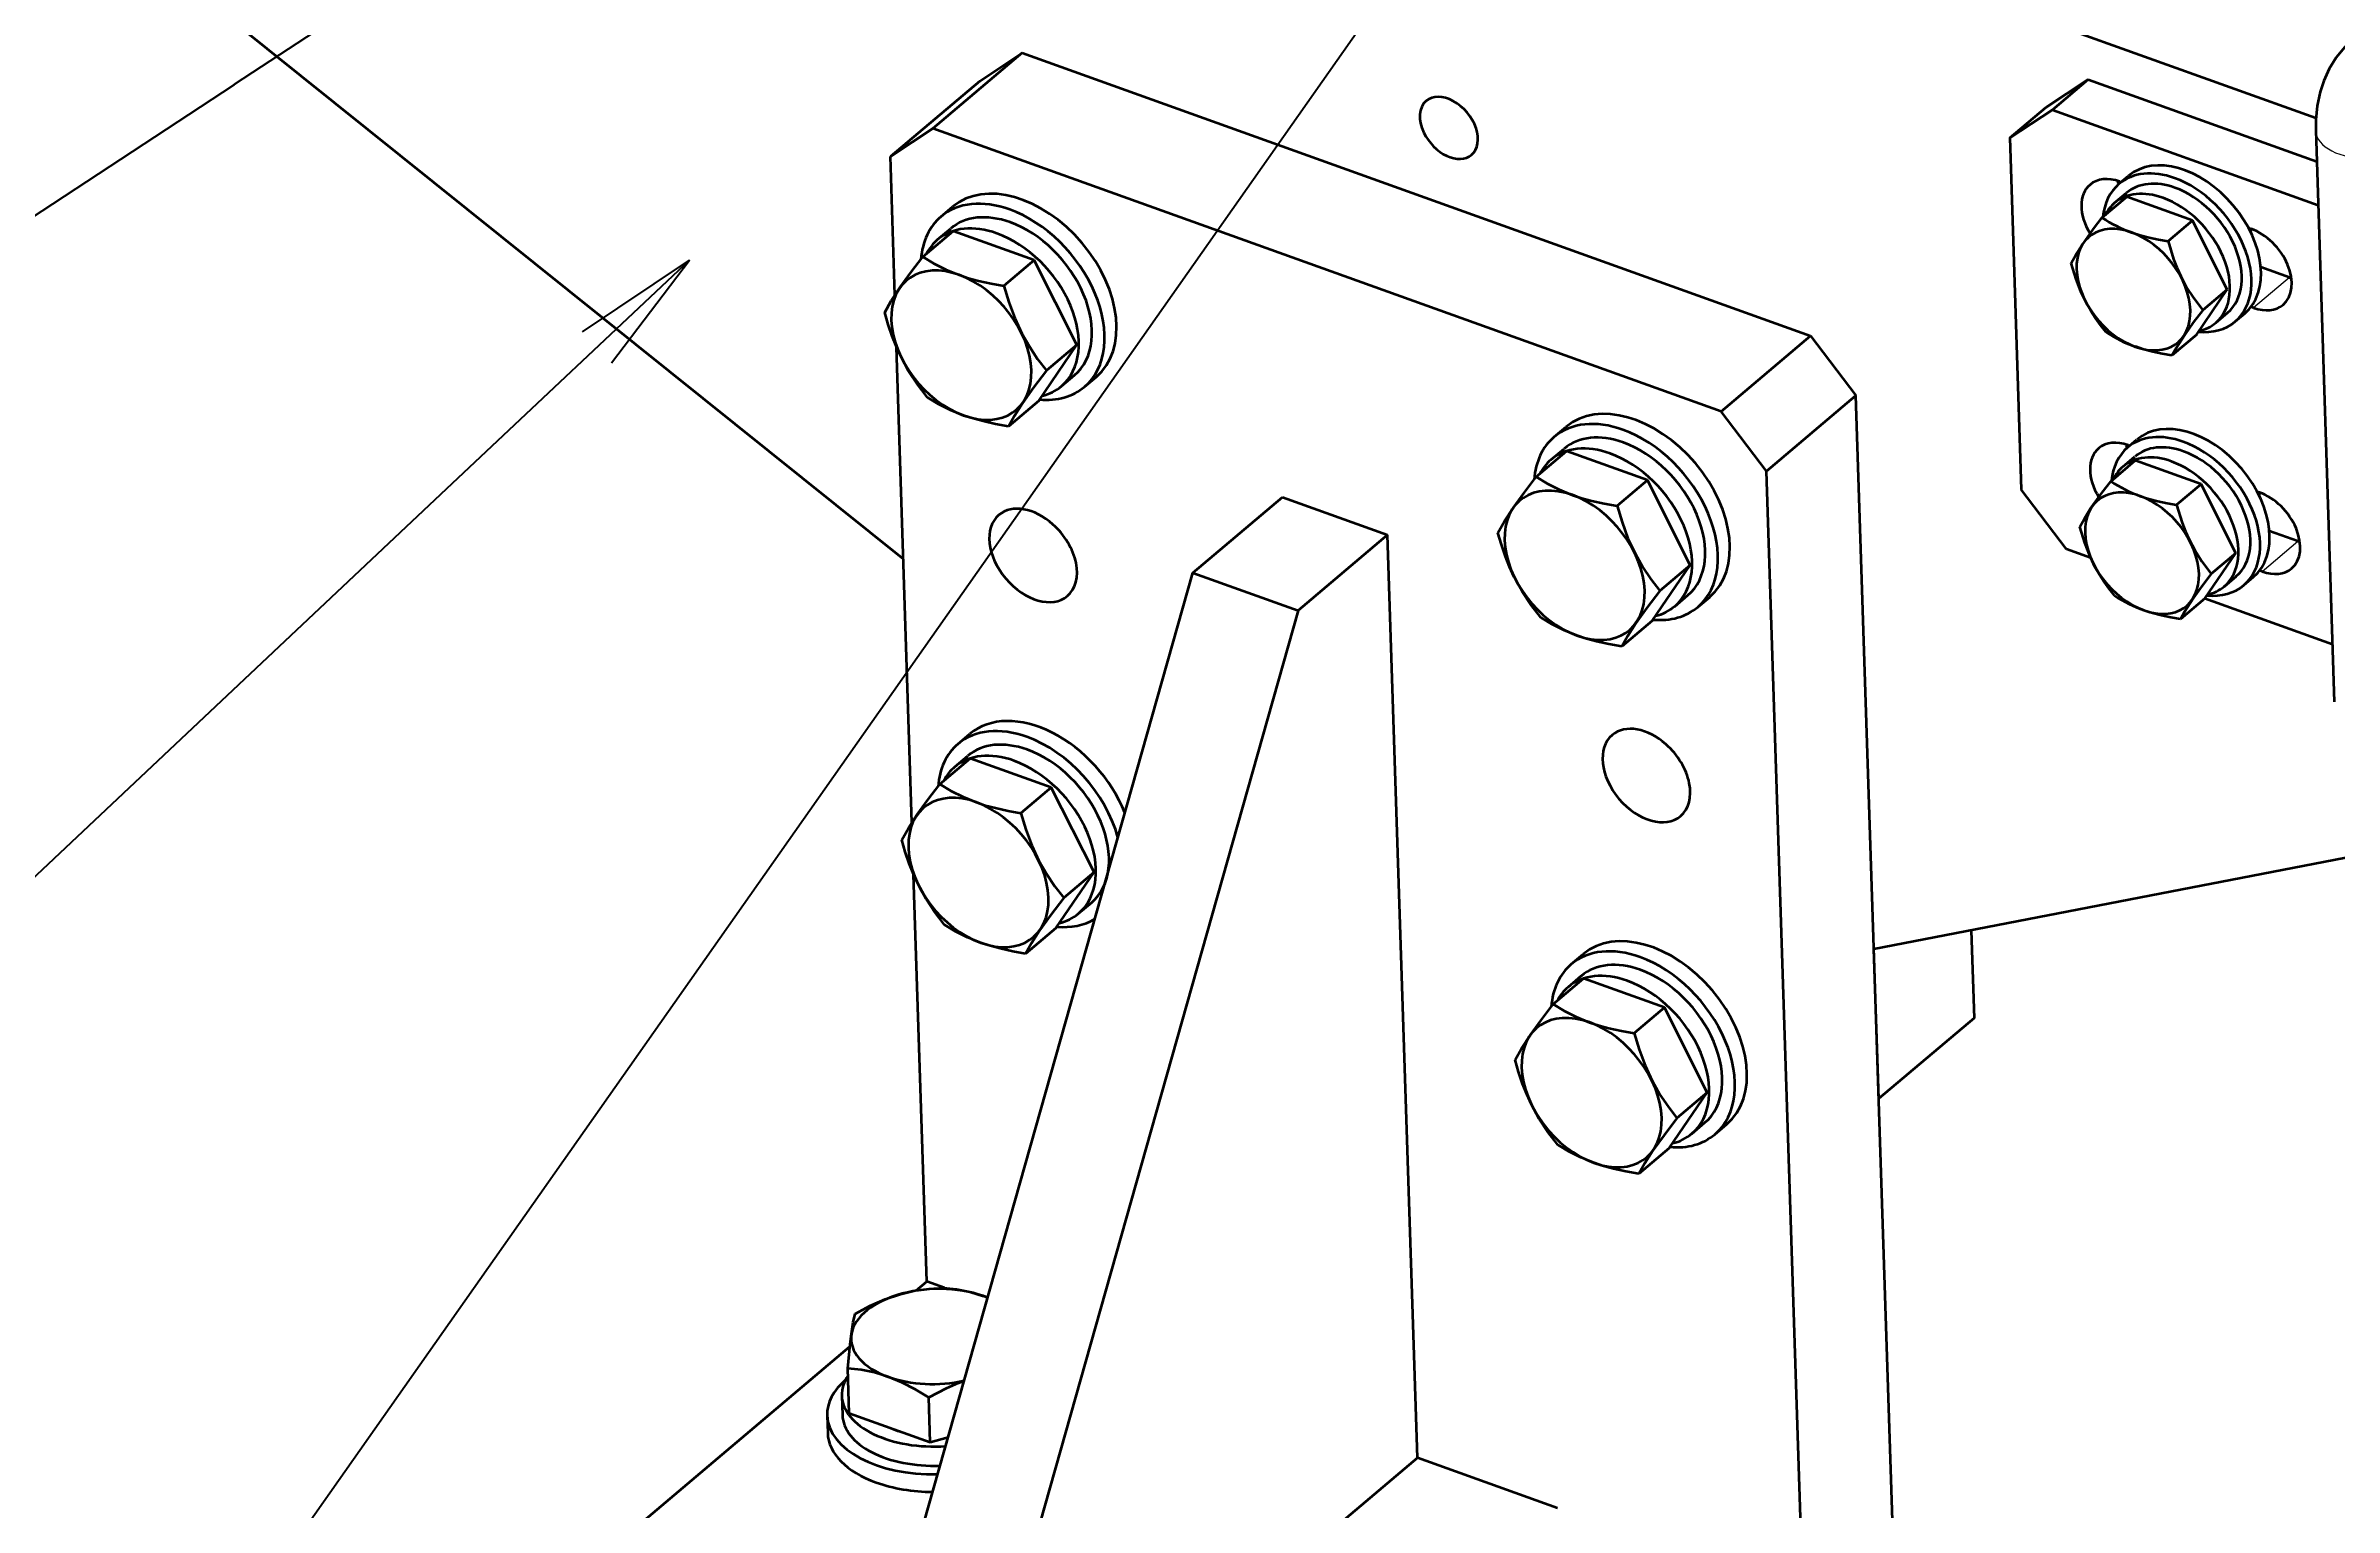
# Model space of a CAD drawing. Header units: millimetres. Extents: x 7914 to 16415, y -883 to 305.
# Drawn here: x 9093.4 to 9309.2, y -535.8 to -398.1 of the extents above; entities that cross this region are included whole.
import ezdxf

# ---------------------------------------------------------------- set-up
doc = ezdxf.new("R2010")
doc.units = ezdxf.units.MM
doc.layers.add('word_dim', color=253, linetype='Continuous')
doc.styles.get("Standard").update_dxf_attribs({"font": 'romans.shx', "bigfont": 'bigfont.shx'})
doc.dimstyles.new('RS1-4', dxfattribs={"dimscale": 4, "dimtxt": 3.5, "dimasz": 3, "dimexe": 1, "dimexo": 0, "dimgap": 1, "dimtad": 3, "dimdsep": 46, "dimtxsty": 'Standard', "dimblk1": 'OPEN', "dimblk2": 'OPEN', "dimsah": 1, "dimcen": 0, "dimclrd": 256, "dimclre": 256, "dimclrt": 3, "dimadec": 0, "dimazin": 0, "dimtfac": 1, "dimtmove": 0, "dimatfit": 3, "dimldrblk": 'OPEN', "dimfxl": 0, "dimtolj": 1, "dimtzin": 0, "dimarcsym": 0})

# ---------------------------------------------------------------- blocks, each defined once
blk = doc.blocks.new('A$C091E3375')
at = {"color": 7, "lineweight": 35}
for p, q in [((73.55, -110.08), (149.7, -137.4)), ((16.48, -179), (-60.99, -116.89)), ((27.68, -131.29), (102.05, -157.97)), ((128.22, -133.79), (149.78, -141.52)), ((124.85, -136.64), (149.91, -145.63)), ((93.62, -165.1), (19.25, -138.41)), ((120.85, -139.3), (121.92, -172.44)), ((149.69, -138.61), (151.43, -192.46)), ((17.28, -203.85), (15.83, -159.02)), ((109.76, -269.64), (106.32, -163.6)), ((101.32, -276.77), (97.88, -170.72)), ((64.96, -263.72), (62.14, -176.73)), ((15.27, -280.99), (43.79, -180.3)), ((53.7, -183.86), (25.18, -284.55)), ((168.07, -204.16), (108.01, -215.79)), ((18.69, -247.12), (17.44, -208.73)), ((-10.43, -271.71), (11.44, -253.24)), ((64.96, -263.72), (25.58, -296.98))]:
    blk.add_line(p, q, dxfattribs=at)
at = {"color": 7, "lineweight": 35, "ltscale": 0.27612}
for p, q in [((27.68, -131.29), (19.25, -138.41)), ((23.69, -133.95), (15.25, -141.07)), ((43.79, -180.3), (52.23, -173.17)), ((62.14, -176.73), (53.7, -183.86))]:
    blk.add_line(p, q, dxfattribs=at)
at = {"color": 7, "lineweight": 35, "ltscale": 0.120036}
for p, q in [((23.69, -133.95), (27.68, -131.29)), ((128.22, -133.79), (124.22, -136.45)), ((124.85, -136.64), (120.85, -139.3)), ((19.25, -138.41), (15.25, -141.07))]:
    blk.add_line(p, q, dxfattribs=at)
at = {"color": 7, "lineweight": 35, "ltscale": 0.110448}
for p, q in [((124.85, -136.64), (128.22, -133.79)), ((120.85, -139.3), (124.22, -136.45))]:
    blk.add_line(p, q, dxfattribs=at)
at = {"color": 7, "lineweight": 35, "ltscale": 0.326775}
blk.add_line((15.67, -154.14), (15.25, -141.07), dxfattribs=at)
at = {"color": 7, "lineweight": 35, "ltscale": 0.036817}
for p, q in [((130.71, -145.43), (131.84, -144.48)), ((20.01, -146.73), (21.14, -145.78)), ((140.26, -156.73), (141.38, -155.78)), ((33.56, -162.78), (34.69, -161.83)), ((77.86, -167.49), (78.98, -166.54)), ((131.52, -170.28), (132.64, -169.33)), ((141.07, -181.59), (142.19, -180.64)), ((79.47, -217.2), (80.59, -216.25))]:
    blk.add_line(p, q, dxfattribs=at)
at = {"color": 7, "lineweight": 35, "ltscale": 0.029452}
for p, q in [((131.13, -143.64), (132.03, -142.88)), ((142.09, -156.62), (142.99, -155.86)), ((131.93, -168.49), (132.83, -167.73)), ((142.9, -181.48), (143.8, -180.72))]:
    blk.add_line(p, q, dxfattribs=at)
at = {"color": 7, "lineweight": 35, "ltscale": 0.003583}
blk.add_line((131.19, -143.42), (131.33, -143.47), dxfattribs=at)
at = {"color": 7, "lineweight": 35, "ltscale": 0.075811}
for p, q in [((129.55, -146.82), (131.87, -144.87)), ((130.36, -171.68), (132.67, -169.72))]:
    blk.add_line(p, q, dxfattribs=at)
at = {"color": 7, "lineweight": 35, "ltscale": 0.164901}
for p, q in [((138.08, -147.09), (131.87, -144.87)), ((138.88, -171.95), (132.67, -169.72))]:
    blk.add_line(p, q, dxfattribs=at)
at = {"color": 7, "lineweight": 35, "ltscale": 0.093587}
for p, q in [((18.32, -150.5), (21.18, -148.09)), ((32.85, -158.82), (29.99, -161.24)), ((29.25, -164.08), (26.39, -166.5)), ((76.16, -171.26), (79.02, -168.84)), ((90.69, -179.58), (87.83, -181.99)), ((87.09, -184.84), (84.23, -187.25)), ((30.43, -200.54), (27.57, -202.95)), ((30.86, -213.79), (28, -216.21)), ((88.7, -234.55), (85.84, -236.96))]:
    blk.add_line(p, q, dxfattribs=at)
at = {"color": 7, "lineweight": 35, "ltscale": 0.040497}
for p, q in [((19.71, -148.89), (20.95, -147.84)), ((31.39, -162.71), (32.63, -161.67)), ((89.23, -183.47), (90.47, -182.42)), ((90.84, -233.18), (92.08, -232.13))]:
    blk.add_line(p, q, dxfattribs=at)
at = {"color": 7, "lineweight": 35, "ltscale": 0.202955}
for p, q in [((28.82, -150.83), (21.18, -148.09)), ((30.43, -200.54), (22.79, -197.8)), ((88.27, -221.29), (80.63, -218.55))]:
    blk.add_line(p, q, dxfattribs=at)
at = {"color": 7, "lineweight": 35, "ltscale": 0.075809}
for p, q in [((138.08, -147.09), (135.76, -149.05)), ((141.35, -153.59), (139.03, -155.55)), ((138.43, -157.86), (136.11, -159.82)), ((138.88, -171.95), (136.57, -173.9)), ((142.16, -178.44), (139.84, -180.4)), ((139.23, -182.72), (136.92, -184.67))]:
    blk.add_line(p, q, dxfattribs=at)
at = {"color": 7, "lineweight": 35, "ltscale": 0.181887}
for p, q in [((141.35, -153.59), (138.08, -147.09)), ((142.16, -178.44), (138.88, -171.95))]:
    blk.add_line(p, q, dxfattribs=at)
at = {"color": 7, "lineweight": 35, "ltscale": 0.006332}
for p, q in [((143.35, -147.78), (143.59, -147.86)), ((144.15, -172.63), (144.39, -172.72))]:
    blk.add_line(p, q, dxfattribs=at)
at = {"color": 7, "lineweight": 35, "ltscale": 0.093588}
for p, q in [((28.82, -150.83), (25.96, -153.24)), ((86.66, -171.58), (83.8, -174)), ((19.93, -200.21), (22.79, -197.8)), ((34.46, -208.53), (31.6, -210.95)), ((77.77, -220.97), (80.63, -218.55)), ((92.3, -229.29), (89.44, -231.7))]:
    blk.add_line(p, q, dxfattribs=at)
at = {"color": 7, "lineweight": 35, "ltscale": 0.223863}
blk.add_line((32.85, -158.82), (28.82, -150.83), dxfattribs=at)
at = {"color": 7, "lineweight": 13, "ltscale": 0.110448}
blk.add_line((147.2, -152.47), (143.83, -155.32), dxfattribs=at)
at = {"color": 7, "lineweight": 35, "ltscale": 0.071514}
for p, q in [((147.2, -152.47), (144.51, -151.5)), ((148.01, -177.32), (145.32, -176.36))]:
    blk.add_line(p, q, dxfattribs=at)
at = {"color": 7, "lineweight": 35, "ltscale": 0.129455}
for p, q in [((138.43, -157.86), (141.35, -153.59)), ((139.23, -182.72), (142.16, -178.44))]:
    blk.add_line(p, q, dxfattribs=at)
at = {"color": 7, "lineweight": 35, "ltscale": 0.006349}
blk.add_line((143.83, -155.32), (143.59, -155.24), dxfattribs=at)
at = {"color": 7, "lineweight": 35, "ltscale": 0.159328}
for p, q in [((29.25, -164.08), (32.85, -158.82)), ((87.09, -184.84), (90.69, -179.58)), ((30.86, -213.79), (34.46, -208.53)), ((88.7, -234.55), (92.3, -229.29))]:
    blk.add_line(p, q, dxfattribs=at)
at = {"color": 7, "lineweight": 35, "ltscale": 0.276121}
blk.add_line((93.62, -165.1), (102.05, -157.97), dxfattribs=at)
at = {"color": 7, "lineweight": 35, "ltscale": 0.17649}
blk.add_line((102.05, -157.97), (106.32, -163.6), dxfattribs=at)
at = {"color": 7, "lineweight": 35, "ltscale": 0.276117}
blk.add_line((97.88, -170.72), (106.32, -163.6), dxfattribs=at)
at = {"color": 7, "lineweight": 35, "ltscale": 0.176491}
blk.add_line((97.88, -170.72), (93.62, -165.1), dxfattribs=at)
at = {"color": 7, "lineweight": 35, "ltscale": 0.00358}
blk.add_line((132, -168.27), (132.13, -168.32), dxfattribs=at)
at = {"color": 7, "lineweight": 35, "ltscale": 0.040499}
blk.add_line((77.55, -169.64), (78.79, -168.6), dxfattribs=at)
at = {"color": 7, "lineweight": 35, "ltscale": 0.202958}
for p, q in [((86.66, -171.58), (79.02, -168.84)), ((11.38, -259.52), (19.02, -262.26))]:
    blk.add_line(p, q, dxfattribs=at)
at = {"color": 7, "lineweight": 35, "ltscale": 0.223862}
for p, q in [((90.69, -179.58), (86.66, -171.58)), ((34.46, -208.53), (30.43, -200.54)), ((92.3, -229.29), (88.27, -221.29))]:
    blk.add_line(p, q, dxfattribs=at)
at = {"color": 7, "lineweight": 35, "ltscale": 0.176489}
blk.add_line((126.19, -178.06), (121.92, -172.44), dxfattribs=at)
at = {"color": 7, "lineweight": 35, "ltscale": 0.263374}
for p, q in [((52.23, -173.17), (62.14, -176.73)), ((43.79, -180.3), (53.7, -183.86))]:
    blk.add_line(p, q, dxfattribs=at)
at = {"color": 7, "lineweight": 35, "ltscale": 0.060257}
blk.add_line((128.46, -178.88), (126.19, -178.06), dxfattribs=at)
at = {"color": 7, "lineweight": 13, "ltscale": 0.110447}
blk.add_line((144.63, -180.18), (148.01, -177.32), dxfattribs=at)
at = {"color": 7, "lineweight": 35, "ltscale": 0.006348}
blk.add_line((144.63, -180.18), (144.4, -180.09), dxfattribs=at)
at = {"color": 7, "lineweight": 35, "ltscale": 0.036815}
for p, q in [((91.41, -183.53), (92.53, -182.58)), ((21.62, -196.44), (22.75, -195.49)), ((93.02, -233.24), (94.14, -232.29))]:
    blk.add_line(p, q, dxfattribs=at)
at = {"color": 7, "lineweight": 35, "ltscale": 0.31991}
blk.add_line((151.26, -187.06), (139.21, -182.73), dxfattribs=at)
at = {"color": 7, "lineweight": 35, "ltscale": 0.040496}
for p, q in [((21.32, -198.6), (22.56, -197.55)), ((33, -212.42), (34.24, -211.38))]:
    blk.add_line(p, q, dxfattribs=at)
at = {"color": 7, "lineweight": 35, "ltscale": 0.352289}
blk.add_line((108.47, -229.87), (108.01, -215.79), dxfattribs=at)
at = {"color": 7, "lineweight": 35, "ltscale": 0.206671}
blk.add_line((117.2, -214.01), (117.47, -222.27), dxfattribs=at)
at = {"color": 7, "lineweight": 35, "ltscale": 0.040498}
blk.add_line((79.17, -219.35), (80.4, -218.3), dxfattribs=at)
at = {"color": 7, "lineweight": 35, "ltscale": 0.093585}
blk.add_line((88.27, -221.29), (85.41, -223.71), dxfattribs=at)
at = {"color": 7, "lineweight": 35, "ltscale": 0.294526}
blk.add_line((117.47, -222.27), (108.47, -229.87), dxfattribs=at)
at = {"color": 7, "lineweight": 35, "ltscale": 0.032295}
blk.add_line((17.7, -247.95), (18.69, -247.12), dxfattribs=at)
at = {"color": 7, "lineweight": 35, "ltscale": 0.04414}
blk.add_line((20.35, -247.71), (18.69, -247.12), dxfattribs=at)
at = {"color": 7, "lineweight": 35, "ltscale": 0.105356}
blk.add_line((11.38, -259.52), (11.25, -255.31), dxfattribs=at)
at = {"color": 7, "lineweight": 35, "ltscale": 0.04559}
blk.add_line((10.67, -257.88), (10.73, -259.7), dxfattribs=at)
at = {"color": 7, "lineweight": 35, "ltscale": 0.105358}
blk.add_line((19.02, -262.26), (18.89, -258.05), dxfattribs=at)
at = {"color": 7, "lineweight": 35, "ltscale": 0.041446}
blk.add_line((9.28, -259.75), (9.34, -261.41), dxfattribs=at)
at = {"color": 7, "lineweight": 35, "ltscale": 0.043965}
blk.add_line((19.02, -262.26), (20.71, -261.77), dxfattribs=at)
at = {"color": 7, "lineweight": 35, "ltscale": 0.351411}
blk.add_line((78.19, -268.47), (64.96, -263.72), dxfattribs=at)
at = {"color": 7, "lineweight": 35}
for points in [[(153.27, -129.95), (152.4, -130.79), (151.63, -131.73), (150.97, -132.79), (150.46, -133.91), (150.1, -134.97), (149.82, -136.27), (149.69, -137.6), (149.69, -138.61)], [(126.63, -151.1), (127.07, -150.31), (127.65, -149.4), (128.74, -147.88), (129.55, -146.82)], [(132.33, -148.21), (133.14, -148.48), (133.99, -148.7), (134.86, -148.89), (135.76, -149.05)], [(14.72, -155.76), (15.34, -154.67), (16.18, -153.37), (17.17, -152), (18.32, -150.5)], [(18.32, -150.5), (19.36, -151.13), (20.49, -151.71), (21.73, -152.21)], [(135.76, -149.05), (136.28, -150.72), (136.59, -151.53), (136.95, -152.32), (137.51, -153.39), (138.15, -154.38), (139.03, -155.55)], [(21.73, -152.21), (22.63, -152.51), (23.57, -152.76), (24.75, -153.03), (25.96, -153.24)], [(25.96, -153.24), (26.42, -154.79), (26.98, -156.29), (27.64, -157.73), (28.36, -158.98), (29.14, -160.15), (29.99, -161.24)], [(129.9, -157.59), (129.4, -156.96), (128.93, -156.3), (128.48, -155.6), (128.07, -154.87), (127.54, -153.77), (127.09, -152.61), (126.63, -151.1)], [(18.75, -163.76), (17.84, -162.58), (17, -161.32), (16.26, -159.95), (15.82, -158.99), (15.42, -158), (15.05, -156.89), (14.72, -155.76)], [(139.03, -155.55), (138.14, -156.71), (137.36, -157.79), (136.51, -159.11), (136.11, -159.82)], [(136.11, -159.82), (135.21, -159.66), (134.34, -159.47), (133.49, -159.25), (132.68, -158.98)], [(29.99, -161.24), (28.76, -162.84), (27.72, -164.3), (26.96, -165.49), (26.39, -166.5)], [(22.16, -165.47), (20.92, -164.96), (19.79, -164.39), (18.75, -163.76)], [(26.39, -166.5), (25.18, -166.28), (24, -166.02), (23.06, -165.76), (22.16, -165.47)], [(72.56, -176.52), (73.18, -175.42), (74.02, -174.13), (75.02, -172.75), (76.16, -171.26)], [(76.16, -171.26), (77.2, -171.89), (78.34, -172.46), (79.58, -172.97)], [(127.43, -175.95), (127.88, -175.17), (128.46, -174.25), (129.55, -172.74), (130.36, -171.68)], [(79.58, -172.97), (80.48, -173.26), (81.41, -173.52), (82.59, -173.78), (83.8, -174)], [(83.8, -174), (84.27, -175.54), (84.82, -177.05), (85.49, -178.48), (86.2, -179.73), (86.99, -180.9), (87.83, -181.99)], [(133.13, -173.07), (133.94, -173.33), (134.79, -173.56), (135.67, -173.75), (136.57, -173.9)], [(136.57, -173.9), (137.09, -175.58), (137.4, -176.39), (137.75, -177.17), (138.32, -178.24), (138.96, -179.24), (139.84, -180.4)], [(76.59, -184.51), (75.68, -183.34), (74.85, -182.07), (74.1, -180.71), (73.66, -179.74), (73.27, -178.75), (72.89, -177.64), (72.56, -176.52)], [(130.71, -182.45), (130.21, -181.82), (129.74, -181.16), (129.29, -180.46), (128.87, -179.73), (128.35, -178.62), (127.9, -177.47), (127.43, -175.95)], [(139.84, -180.4), (138.95, -181.57), (138.17, -182.65), (137.31, -183.97), (136.92, -184.67)], [(87.83, -181.99), (86.61, -183.6), (85.56, -185.06), (84.8, -186.24), (84.23, -187.25)], [(80.01, -186.22), (78.77, -185.72), (77.63, -185.14), (76.59, -184.51)], [(136.92, -184.67), (136.02, -184.52), (135.14, -184.33), (134.29, -184.1), (133.48, -183.84)], [(84.23, -187.25), (83.02, -187.04), (81.84, -186.77), (80.91, -186.52), (80.01, -186.22)], [(16.33, -205.47), (16.95, -204.38), (17.79, -203.08), (18.78, -201.71), (19.93, -200.21)], [(19.93, -200.21), (20.97, -200.84), (22.11, -201.42), (23.35, -201.92)], [(23.35, -201.92), (24.24, -202.22), (25.18, -202.47), (26.36, -202.74), (27.57, -202.95)], [(27.57, -202.95), (28.04, -204.5), (28.59, -206), (29.26, -207.44), (29.97, -208.69), (30.76, -209.86), (31.6, -210.95)], [(20.36, -213.47), (19.45, -212.29), (18.62, -211.03), (17.87, -209.66), (17.43, -208.7), (17.04, -207.7), (16.66, -206.6), (16.33, -205.47)], [(31.6, -210.95), (30.38, -212.55), (29.33, -214.01), (28.57, -215.2), (28, -216.21)], [(23.78, -215.18), (22.53, -214.67), (21.4, -214.1), (20.36, -213.47)], [(28, -216.21), (26.79, -215.99), (25.61, -215.73), (24.67, -215.47), (23.78, -215.18)], [(74.17, -226.22), (74.79, -225.13), (75.64, -223.84), (76.63, -222.46), (77.77, -220.97)], [(77.77, -220.97), (78.81, -221.6), (79.95, -222.17), (81.19, -222.68)], [(81.19, -222.68), (82.09, -222.97), (83.03, -223.23), (84.2, -223.49), (85.41, -223.71)], [(85.41, -223.71), (85.88, -225.25), (86.44, -226.75), (87.1, -228.19), (87.81, -229.44), (88.6, -230.61), (89.44, -231.7)], [(78.2, -234.22), (77.3, -233.05), (76.46, -231.78), (75.71, -230.42), (75.27, -229.45), (74.88, -228.46), (74.5, -227.35), (74.17, -226.22)], [(89.44, -231.7), (88.22, -233.31), (87.18, -234.77), (86.42, -235.95), (85.84, -236.96)], [(81.62, -235.93), (80.38, -235.43), (79.24, -234.85), (78.2, -234.22)], [(85.84, -236.96), (84.63, -236.75), (83.45, -236.48), (82.52, -236.23), (81.62, -235.93)], [(11.93, -250.14), (13.33, -249.4), (14.77, -248.77), (16.22, -248.29), (17.58, -247.97), (18.92, -247.79), (20.25, -247.71)], [(20.25, -247.71), (21.49, -247.84), (22.76, -248.09), (24.05, -248.48)], [(11.25, -255.31), (11.46, -253), (11.58, -252.04), (11.75, -250.95), (11.93, -250.14)], [(15.05, -256.09), (13.76, -255.7), (12.49, -255.44), (11.25, -255.31)], [(18.89, -258.05), (17.62, -257.29), (16.34, -256.62), (15.05, -256.09)], [(22.2, -256.51), (21.36, -256.83), (20.52, -257.2), (18.89, -258.05)]]:
    blk.add_lwpolyline(points, dxfattribs=at)
for centre, radius, start, end in [((136.72, -135.98), 13, 236.5265, 250.2452), ((137.07, -146.75), 13, 236.5265, 250.2452), ((137.53, -160.83), 13, 236.5265, 250.2452), ((137.88, -171.6), 13, 236.5265, 250.2452), ((19.27, -261.78), 14.13, 68.586, 70.2559)]:
    blk.add_arc(centre, radius, start, end, dxfattribs=at)
for centre, major_axis, ratio, start_param, end_param in [((67.93, -138.36), (-2.14, 2.54), 0.676638, 0.000039, 1.207958), ((67.93, -138.36), (-2.14, 2.54), 0.676638, 3.141631, 6.283224), ((67.93, -138.36), (-2.14, 2.54), 0.676638, 1.207958, 3.141631), ((136.61, -150.13), (5.48, -6.49), 0.676638, 2.278754, 3.141626), ((137.51, -149.37), (5.48, -6.49), 0.676638, 0.000034, 3.141626), ((27.91, -153.8), (6.77, -8.02), 0.676638, 0.000034, 3.141626), ((131.31, -147.15), (-2.9, 3.44), 0.676638, 0.000034, 1.352887), ((131.31, -147.15), (-2.9, 3.44), 0.676638, 5.420347, 6.283219), ((136.61, -150.13), (5.48, -6.49), 0.676638, 3.141626, 3.727702), ((135.49, -151.08), (-4.77, 5.65), 0.676638, 5.420347, 6.283219), ((134.69, -144.3), (-2.9, 3.44), 0.676638, 0.811799, 0.898666), ((136.61, -150.13), (4.77, -5.65), 0.676638, 2.278754, 3.141626), ((136.61, -150.13), (5.48, -6.49), 0.676638, 0.000034, 2.278754), ((136.61, -150.13), (4.77, -5.65), 0.676638, 0.000034, 2.278754), ((26.79, -154.75), (6.77, -8.02), 0.676638, 3.141626, 3.74388), ((26.79, -154.75), (6.77, -8.02), 0.676638, 2.278755, 3.141626), ((26.79, -154.75), (5.84, -6.91), 0.676638, 2.278755, 3.141626), ((26.79, -154.75), (6.77, -8.02), 0.676638, 0.000034, 2.278755), ((135.49, -151.08), (-4.77, 5.65), 0.676638, 0.000034, 0.294665), ((135.49, -151.08), (-4.77, 5.65), 0.676638, 3.141626, 5.420347), ((25.55, -155.8), (-5.84, 6.91), 0.676638, 0.000034, 0.272892), ((25.55, -155.8), (-5.84, 6.91), 0.676638, 5.420348, 6.283219), ((25.55, -155.8), (-5.84, 6.91), 0.676638, 3.141626, 5.420348), ((26.79, -154.75), (5.84, -6.91), 0.676638, 0.000034, 2.278755), ((132.5, -153.6), (4.19, -4.97), 0.676638, 5.420347, 11.703532), ((140.89, -146.52), (2.14, -2.54), 0.676638, 0.442059, 0.569074), ((143.71, -151.59), (-2.9, 3.44), 0.676638, 3.141626, 5.420347), ((21.95, -158.84), (5.16, -6.11), 0.676638, 5.420348, 11.703533), ((147.08, -148.74), (-2.9, 3.44), 0.676638, 2.278755, 2.329845), ((143.71, -151.59), (-2.9, 3.44), 0.676638, 2.278755, 3.141626), ((136.61, -150.13), (5.48, -6.49), 0.676638, 5.677853, 6.283219), ((135.49, -151.08), (-4.77, 5.65), 0.676638, 2.795629, 3.141626), ((26.79, -154.75), (6.77, -8.02), 0.676638, 5.685068, 6.283219), ((25.55, -155.8), (-5.84, 6.91), 0.676638, 2.812904, 3.141626), ((84.63, -175.51), (6.77, -8.02), 0.676638, 2.278755, 3.141626), ((85.76, -174.56), (6.77, -8.02), 0.676638, 0.000034, 3.141626), ((84.63, -175.51), (6.77, -8.02), 0.676638, 3.141626, 3.74388), ((83.39, -176.55), (-5.84, 6.91), 0.676638, 5.420348, 6.283219), ((84.63, -175.51), (5.84, -6.91), 0.676638, 2.278755, 3.141626), ((84.63, -175.51), (6.77, -8.02), 0.676638, 0.000034, 2.278755), ((84.63, -175.51), (5.84, -6.91), 0.676638, 0.000034, 2.278755), ((132.12, -172), (-2.9, 3.44), 0.676638, 5.420347, 6.283219), ((135.49, -169.15), (-2.9, 3.44), 0.676638, 0.811799, 0.898666), ((137.42, -174.98), (5.48, -6.49), 0.676638, 2.278754, 3.141626), ((137.42, -174.98), (4.77, -5.65), 0.676638, 2.278754, 3.141626), ((138.32, -174.22), (5.48, -6.49), 0.676638, 0.000034, 3.141626), ((137.42, -174.98), (5.48, -6.49), 0.676638, 0.000034, 2.278754), ((83.39, -176.55), (-5.84, 6.91), 0.676638, 0.000034, 0.272892), ((83.39, -176.55), (-5.84, 6.91), 0.676638, 3.141626, 5.420348), ((132.12, -172), (-2.9, 3.44), 0.676638, 0.000034, 1.352887), ((137.42, -174.98), (5.48, -6.49), 0.676638, 3.141626, 3.727702), ((136.29, -175.93), (-4.77, 5.65), 0.676638, 0.000034, 0.294665), ((136.29, -175.93), (-4.77, 5.65), 0.676638, 5.420347, 6.283219), ((136.29, -175.93), (-4.77, 5.65), 0.676638, 3.141626, 5.420347), ((137.42, -174.98), (4.77, -5.65), 0.676638, 0.000034, 2.278754), ((79.79, -179.59), (5.16, -6.11), 0.676638, 5.420348, 11.703533), ((133.31, -178.45), (4.19, -4.97), 0.676638, 5.420347, 11.703532), ((28.72, -178.66), (3.23, -3.82), 0.676638, 1.778755, 3.141584), ((141.69, -171.37), (2.14, -2.54), 0.676638, 0.442059, 0.569074), ((144.51, -176.45), (-2.9, 3.44), 0.676638, 3.141626, 5.420347), ((28.72, -178.66), (3.23, -3.82), 0.676638, 3.141584, 6.283176), ((28.72, -178.66), (3.23, -3.82), 0.676638, 6.283176, 8.06194), ((147.89, -173.6), (-2.9, 3.44), 0.676638, 2.278755, 2.329845), ((144.51, -176.45), (-2.9, 3.44), 0.676638, 2.278755, 3.141626), ((137.42, -174.98), (5.48, -6.49), 0.676638, 5.677853, 6.283219), ((136.29, -175.93), (-4.77, 5.65), 0.676638, 2.795629, 3.141626), ((84.63, -175.51), (6.77, -8.02), 0.676638, 5.685068, 6.283219), ((83.39, -176.55), (-5.84, 6.91), 0.676638, 2.812904, 3.141626), ((29.52, -203.51), (6.77, -8.02), 0.676638, 1.115408, 3.141626), ((28.4, -204.46), (6.77, -8.02), 0.676638, 2.278755, 3.141626), ((28.4, -204.46), (5.84, -6.91), 0.676638, 2.278755, 3.141626), ((28.4, -204.46), (6.77, -8.02), 0.676638, 0.96552, 2.278755), ((86.56, -199.41), (3.23, -3.82), 0.676638, 3.141584, 6.283176), ((86.56, -199.41), (3.23, -3.82), 0.676638, 1.778755, 3.141584), ((28.4, -204.46), (6.77, -8.02), 0.676638, 3.141626, 3.74388), ((27.16, -205.51), (-5.84, 6.91), 0.676638, 5.420348, 6.283219), ((27.16, -205.51), (-5.84, 6.91), 0.676638, 3.141626, 5.420348), ((28.4, -204.46), (5.84, -6.91), 0.676638, 0.000034, 2.278755), ((86.56, -199.41), (3.23, -3.82), 0.676638, 6.283176, 8.06194), ((23.56, -208.55), (5.16, -6.11), 0.676638, 5.420348, 11.703533), ((27.16, -205.51), (-5.84, 6.91), 0.676638, 0.000034, 0.272892), ((28.4, -204.46), (6.77, -8.02), 0.676638, 5.685068, 6.174186), ((27.16, -205.51), (-5.84, 6.91), 0.676638, 2.812904, 3.141626), ((86.24, -225.22), (6.77, -8.02), 0.676638, 2.278755, 3.141626), ((87.37, -224.27), (6.77, -8.02), 0.676638, 0.000034, 3.141626), ((86.24, -225.22), (6.77, -8.02), 0.676638, 3.141626, 3.74388), ((85.01, -226.26), (-5.84, 6.91), 0.676638, 5.420348, 6.283219), ((86.24, -225.22), (5.84, -6.91), 0.676638, 2.278755, 3.141626), ((86.24, -225.22), (6.77, -8.02), 0.676638, 0.000034, 2.278755), ((86.24, -225.22), (5.84, -6.91), 0.676638, 0.000034, 2.278755), ((85.01, -226.26), (-5.84, 6.91), 0.676638, 0.000034, 0.272892), ((85.01, -226.26), (-5.84, 6.91), 0.676638, 3.141626, 5.420348), ((81.4, -229.3), (5.16, -6.11), 0.676638, 5.420348, 11.703533), ((86.24, -225.22), (6.77, -8.02), 0.676638, 5.685068, 6.283219), ((85.01, -226.26), (-5.84, 6.91), 0.676638, 2.812904, 3.141626), ((19.55, -252.29), (-8, -0.26), 0.559373, 4.037144, 7.238148), ((19.78, -259.41), (-10.49, -0.34), 0.559373, 5.677598, 6.283189), ((19.72, -257.59), (9.05, 0.29), 0.559373, 2.758866, 3.141596), ((19.55, -252.29), (-8, -0.26), 0.559373, 0.954963, 1.893317), ((19.72, -257.59), (9.05, 0.29), 0.559373, 3.141596, 4.777429), ((19.78, -259.41), (-10.49, -0.34), 0.559373, 0.000004, 1.546601), ((19.78, -259.41), (-9.05, -0.29), 0.559373, 0.000004, 1.571287), ((19.72, -257.59), (-7.31, -0.24), 0.559373, 0.848062, 0.954963), ((19.72, -257.59), (-7.31, -0.24), 0.559373, 0.954963, 1.060442), ((19.83, -261.07), (-10.49, -0.34), 0.559373, 0.000004, 0.954963), ((19.83, -261.07), (-10.49, -0.34), 0.559373, 0.954963, 1.496659)]:
    blk.add_ellipse(centre, major_axis=major_axis, ratio=ratio, start_param=start_param, end_param=end_param, dxfattribs=at)
at = {"color": 7, "lineweight": 13}
blk.add_ellipse((154.68, -138.44), major_axis=(-5, -0.16), ratio=0.559373, start_param=0.000004, end_param=3.141596, dxfattribs=at)
blk = doc.blocks.new('aa1')
for p, q in [((0, 0), (-1, 0)), ((-0.4, 0.0667), (0, 0)), ((-0.4, -0.0667), (0, 0))]:
    blk.add_line(p, q)
blk = doc.blocks.new('aa2')
blk.add_circle((0, 0), 1)
blk = doc.blocks.new('*D275')
at = {"layer": 'DEFPOINTS', "color": 0, "linetype": 'Continuous', "ltscale": 2}
for p in [(9154.11, -418.26), (8997.6, -565.52), (8997.6, -565.52)]:
    blk.add_point(p, dxfattribs=at)
at = {"layer": 'word_dim', "linetype": 'Continuous', "lineweight": -2, "ltscale": 2}
blk.add_line((9132.26, -438.81), (9019.45, -544.96), dxfattribs=at)
at = {"layer": 'word_dim', "linetype": 'Continuous', "lineweight": -2, "ltscale": 2, "xscale": 30, "yscale": 30, "zscale": 30}
for name, p, rotation in [('aa1', (9154.11, -418.26), 43.25502404954884), ('aa2', (8997.6, -565.52), 223.2550240495489)]:
    blk.add_blockref(name, p, dxfattribs=dict(at, rotation=rotation))
at = {"layer": 'word_dim', "color": 3, "linetype": 'Continuous', "ltscale": 2, "insert": (9075.85, -491.89), "char_height": 0.000004, "attachment_point": 5, "rotation": 43.255}
blk.add_mtext('\\A1;214.9', dxfattribs=at)
blk = doc.blocks.new('_Open')
at = {"color": 0, "lineweight": -2}
for p, q in [((-1, 0.1667), (0, 0)), ((-1, -0.1667), (0, 0)), ((0, 0), (-1, 0))]:
    blk.add_line(p, q, dxfattribs=at)
blk = doc.blocks.new('*D282')
at = {"layer": 'DEFPOINTS', "color": 0, "linetype": 'Continuous', "ltscale": 2}
for p in [(9257.81, -338.79), (9064.64, -613.46), (9064.64, -613.46)]:
    blk.add_point(p, dxfattribs=at)
at = {"layer": 'word_dim', "linetype": 'Continuous', "lineweight": -2, "ltscale": 2}
blk.add_line((9240.56, -363.33), (9081.9, -588.92), dxfattribs=at)
at = {"layer": 'word_dim', "linetype": 'Continuous', "lineweight": -2, "ltscale": 2, "xscale": 30, "yscale": 30, "zscale": 30}
for name, p, rotation in [('aa1', (9257.81, -338.79), 54.88136851604255), ('aa2', (9064.64, -613.46), 234.8813685160425)]:
    blk.add_blockref(name, p, dxfattribs=dict(at, rotation=rotation))
at = {"layer": 'word_dim', "color": 3, "linetype": 'Continuous', "ltscale": 2, "insert": (9161.23, -476.12), "char_height": 0.000004, "attachment_point": 5, "rotation": 54.8814}
blk.add_mtext('\\A1;335.8', dxfattribs=at)
blk = doc.blocks.new('*D284')
at = {"layer": 'DEFPOINTS', "color": 0, "linetype": 'Continuous', "ltscale": 2}
for p in [(9135.42, -350.37), (8921.31, -448.81), (8921.31, -448.81)]:
    blk.add_point(p, dxfattribs=at)
at = {"layer": 'word_dim', "linetype": 'Continuous', "lineweight": -2, "ltscale": 2}
blk.add_line((9108.17, -362.9), (8948.56, -436.28), dxfattribs=at)
at = {"layer": 'word_dim', "linetype": 'Continuous', "lineweight": -2, "ltscale": 2, "xscale": 30, "yscale": 30, "zscale": 30}
for name, p, rotation in [('aa1', (9135.42, -350.37), 24.69156342729614), ('aa2', (8921.31, -448.81), 204.6915634272961)]:
    blk.add_blockref(name, p, dxfattribs=dict(at, rotation=rotation))
at = {"layer": 'word_dim', "color": 3, "linetype": 'Continuous', "ltscale": 2, "insert": (9028.36, -399.59), "char_height": 0.000004, "attachment_point": 5, "rotation": 24.6916}
blk.add_mtext('\\A1;235.66', dxfattribs=at)
blk = doc.blocks.new('*D285')
at = {"layer": 'DEFPOINTS', "color": 0, "linetype": 'Continuous', "ltscale": 2}
for p in [(9136.23, -385.25), (8952.66, -505.78), (8952.66, -505.78)]:
    blk.add_point(p, dxfattribs=at)
at = {"layer": 'word_dim', "linetype": 'Continuous', "lineweight": -2, "ltscale": 2}
blk.add_line((9111.15, -401.72), (8977.73, -489.31), dxfattribs=at)
at = {"layer": 'word_dim', "linetype": 'Continuous', "lineweight": -2, "ltscale": 2, "xscale": 30, "yscale": 30, "zscale": 30}
for name, p, rotation in [('aa1', (9136.23, -385.25), 33.28722355369452), ('aa2', (8952.66, -505.78), 213.2872235536945)]:
    blk.add_blockref(name, p, dxfattribs=dict(at, rotation=rotation))
at = {"layer": 'word_dim', "color": 3, "linetype": 'Continuous', "ltscale": 2, "insert": (9044.44, -445.52), "char_height": 0.000004, "attachment_point": 5, "rotation": 33.2872}
blk.add_mtext('\\A1;219.6', dxfattribs=at)

msp = doc.modelspace()

# ---------------------------------------------------------------- block references
at = {"layer": 'word_dim', "linetype": 'Continuous', "ltscale": 2}
msp.add_blockref('A$C091E3375', (9157.792, -267.435), dxfattribs=at)

# ---------------------------------------------------------------- dimensions: what is measured, and where the dimension line sits
at = {"layer": 'word_dim', "color": 3, "linetype": 'Continuous', "ltscale": 2}
for p1, p2, picture, middle in [((9257.8142, -338.7895), (9064.6409, -613.4575), '*D282', (9161.2275, -476.1235)), ((9135.422, -350.368), (8921.306, -448.812), '*D284', (9028.364, -399.59)), ((9136.228, -385.252), (8952.656, -505.778), '*D285', (9044.442, -445.515)), ((9154.112, -418.257), (8997.596, -565.519), '*D275', (9075.854, -491.888))]:
    dim = msp.add_aligned_dim(p1=p1, p2=p2, distance=0, dimstyle='RS1-4', override={"dimtxt": 1e-06, "dimasz": 7.5, "dimgap": 0, "dimblk1": 'aa1', "dimblk2": 'aa2', "dimse1": 1, "dimse2": 1}, dxfattribs=at)
    dim.commit()
    dim.dimension.update_dxf_attribs({"geometry": picture, "text_midpoint": middle})

doc.saveas('drawing.dxf')
